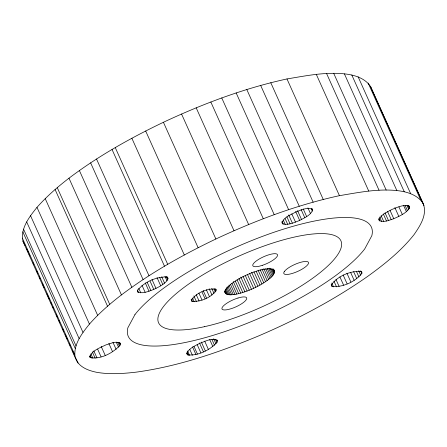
<?xml version="1.0" encoding="UTF-8"?>
<svg xmlns="http://www.w3.org/2000/svg" width="447" height="447" viewBox="0 0 447 447"><rect width="100%" height="100%" fill="white"/><g stroke="black" fill="none" stroke-linecap="round" stroke-linejoin="round"><path stroke-width="0.67" d="M361.858 273.463L361.914 272.173L360.897 271.256C350.197 270.966 337.787 275.894 331.428 284.778L331.512 285.801L332.06 286.398C342.843 287.583 355.013 281.822 361.858 273.463L360.718 270.927M22.35 238.067C22.026 226.154 29.927 216.158 36.984 207.363C46.577 196.524 57.518 186.991 68.983 178.191C98.239 156.07 130.395 138.078 163.423 122.271C203.005 103.765 244.202 88.227 286.98 78.946C305.932 75.8 325.092 71.844 344.402 73.856C354.175 74.845 365.227 78.069 370.697 86.791L423.153 203.514C427.611 214.571 420.141 225.757 414.062 234.614C401.026 251.058 384.493 264.255 367.563 276.469C333.445 300.367 296.355 319.795 258.092 336.144C218.929 352.387 178.347 366.378 136.184 372.144C123.16 373.647 109.901 374.575 96.898 372.351C88.366 370.641 78.616 367.093 75.448 358.153L22.993 241.425L22.35 238.067L74.805 354.789L75.448 358.153M74.805 354.789C74.481 342.877 82.382 332.881 89.445 324.086C99.033 313.246 109.979 303.714 121.444 294.914C150.695 272.793 182.851 254.801 215.879 238.994C255.466 220.488 296.663 204.95 339.435 195.669C358.393 192.523 377.547 188.567 396.863 190.578C406.63 191.567 417.688 194.791 423.153 203.514M224.606 291.667C225.936 295.987 231.585 294.769 234.966 294.411C241.447 293.288 247.672 291.008 253.65 288.304C259.439 285.583 265.105 282.443 269.994 278.28C272.435 276.084 276.252 272.558 273.603 269.072M312.649 209.995L312.229 209.123C306.91 206.961 301.015 210.174 295.97 211.906C291.12 214.761 283.711 216.946 282.063 222.958L282.711 223.841C288.444 225.539 294.389 222.405 299.669 220.427C304.424 217.84 310.699 215.415 312.649 209.995L312.079 208.727M120.159 345.034L120.17 343.257C115.879 340.592 110.303 343.804 105.956 344.883C100.184 347.738 92.579 350.152 89.78 356.455L90.132 357.466C100.262 359.952 113.661 352.644 120.159 345.034L119.019 342.491M167.714 279.699L167.899 277.939L166.245 276.905C155.617 277.028 144.118 282.046 137.514 290.394L137.911 292.126C143.135 293.981 148.823 291.209 153.774 289.41C158.841 286.957 164.407 284.465 167.714 279.699L166.29 276.525M216.929 342.525L217.382 340.972L217.153 340.329C211.532 337.468 204.832 341.648 199.429 343.458C194.853 346.023 188.695 348.358 186.762 353.633L187.539 354.879C198.194 356.013 209.682 350.157 216.929 342.525L215.499 339.351M216.219 290.12L215.817 289.282C207.687 287.846 195.143 293.21 191.383 300.585L191.975 301.334C200.675 302.032 211.487 297.607 216.219 290.12L215.661 288.868M409.251 208.486L409.614 207.503L408.955 205.989C403.077 204.285 397.07 207.531 391.678 209.554C387.108 212.224 380.85 214.381 379.017 219.835L379.363 220.634C383.945 222.824 389.281 220.108 393.773 218.728C399.327 216.158 405.591 213.638 409.251 208.486L407.826 205.313M22.993 241.425L25.261 245.738M274.458 270.977C272.715 267.915 268.323 268.876 265.412 269.06C259.009 270.027 252.857 272.223 246.945 274.81C241.017 277.498 235.234 280.643 230.171 284.767C227.992 286.885 224.31 289.46 225.176 292.936M371.792 89.495L423.963 205.586M368.166 83.058L420.621 199.781M358.125 76.795L410.586 193.517M351.806 75.012L404.267 191.735M408.759 205.598L409.614 207.503M406.999 205.508L408.709 209.319M405.189 205.603L407.468 210.682M344.402 73.856L396.863 190.578M403.529 205.307L406.384 211.649M398.914 206.877L402.334 214.493M394.846 207.559L398.841 216.443M333.708 73.314L386.163 190.036M390.069 210.481L393.773 218.728M326.561 73.47L379.017 190.193M387.527 211.42L391.231 219.667M385.057 212.901L388.477 220.511M383.336 214.018L386.471 220.997M381.112 215.722L383.677 221.427M316.247 74.247L368.702 190.97M379.626 217.018L381.621 221.461M378.754 218.494L379.894 221.03M378.793 219.365L379.363 220.634M286.98 78.946L339.435 195.669M358.723 270.804L360.718 275.246M356.382 271.262L358.947 276.972M270.787 82.729L323.242 199.451M353.633 271.659L356.767 278.637M350.733 272.698L354.153 280.314M346.911 273.201L350.901 282.085M260.674 85.433L313.129 202.156M343.117 274.944L347.107 283.823M311.257 208.615L312.397 211.152M339.893 276.905L343.603 285.152M307.922 207.9L310.486 213.61M335.982 279.448L339.117 286.426M303.25 208.967L306.67 216.583M333.954 281.163L336.518 286.868M301.094 209.503L304.798 217.75M246.805 89.529L299.261 206.251M331.769 283.08L333.479 286.885M331.205 284.499L332.06 286.398M297.557 210.643L301.546 219.522M295.679 211.543L299.669 220.427M291.807 213.895L295.512 222.142M236.167 92.948L288.628 209.671M288.684 214.934L292.388 223.182M286.907 216.823L290.047 223.802M285.085 218.538L287.65 224.249M283.202 219.974L285.203 224.416M282.118 221.572L283.258 224.109M281.856 221.935L282.711 223.841M221.757 97.949L274.218 214.672M210.833 102.011L263.289 218.734M273.419 269.122L274.559 271.659M273.044 269.245L274.469 272.419M272.189 268.815L274.184 273.251M271.43 269.077L273.709 274.156M269.91 268.139L273.05 275.117M268.781 268.518L272.201 276.129M196.188 107.816L248.649 224.539M267.189 268.306L271.178 277.185M265.714 268.764L269.994 278.28M263.797 268.619L268.647 279.403M262.02 269.128L267.15 280.543M260.104 269.642L265.518 281.694M258.064 270.156L263.764 282.845M256.198 271.301L261.903 283.99M253.952 271.793L259.942 285.113M181.555 114.019L234.01 230.741M251.633 272.257L257.902 286.214M249.527 273.324L255.801 287.281M247.375 274.346L253.65 288.304M245.196 275.318L251.471 289.27M243.006 276.229L249.275 290.187M240.816 277.079L247.085 291.036M238.927 278.487L244.917 291.807M237.083 279.816L242.782 292.506M235.29 281.068L240.709 293.12M163.423 122.271L215.879 238.994M233.284 281.593L238.704 293.645M231.937 283.292L236.781 294.076M230.401 284.264L234.966 294.411M228.987 285.136L233.261 294.651M227.981 286.538L231.691 294.785M226.836 287.209L230.255 294.819M226.126 288.41L228.976 294.752M225.579 289.511L227.864 294.584M225.204 290.511L226.914 294.316M224.724 290.779L226.148 293.953M224.712 291.589L225.567 293.489M145.666 130.993L198.122 247.716M214.75 288.762L215.873 291.265M213.929 288.829L215.337 291.952M211.755 288.399L214.007 293.4M209.157 288.734L211.967 294.986M206.346 289.706L209.436 296.584M203.195 290.595L206.564 298.099M201.966 291.919L205.056 298.797M131.854 138.246L184.315 254.974M198.909 293.148L201.999 300.026M216.812 339.703L217.382 340.972M196.244 294.707L199.055 300.96M213.688 338.737L215.968 343.81M193.864 295.92L196.389 301.552M211.951 339.519L214.515 345.224M192.489 298.004L194.177 301.759M209.716 339.569L212.85 346.548M191.417 299.071L192.54 301.574M191.132 299.456L191.975 301.334M204.681 341.139L208.386 349.386M115.253 147.571L167.709 264.3M201.357 342.078L205.346 350.956M199.457 342.95L203.446 351.834M112.029 149.466L164.49 266.188M167.172 276.721L168.033 278.626M197.177 344.637L200.882 352.884M164.993 276.363L166.988 280.805M194.009 346.459L197.429 354.069M161.725 276.81L164.574 283.158M192.506 346.883L195.931 354.493M159.657 277.514L162.797 284.493M189.819 349.515L192.383 355.225M157.026 277.587L160.73 285.834M187.556 350.934L189.55 355.376M187.12 352.074L188.545 355.248M186.684 352.974L187.539 354.879M152.002 279.515L155.992 288.399M96.524 159.009L148.985 275.732M150.069 281.163L153.774 289.41M147.186 282.314L150.89 290.561M145.297 282.968L149.002 291.215M90.624 162.853L143.079 279.576M142.006 285.303L145.141 292.282M138.782 288.393L140.777 292.835M137.374 289.941L138.514 292.478M137.341 290.857L137.911 292.126M79.393 170.542L131.848 287.265M68.983 178.191L121.444 294.914M57.25 187.623L109.705 304.346M55.082 189.483L107.537 306.206M119.83 342.704L120.399 343.972M117.762 342.341L119.472 346.146M116.27 342.123L118.55 347.202M112.957 342.329L116.091 349.308M45.203 198.602L97.658 315.331M108.839 343.408L112.549 351.655M101.19 346.419L105.179 355.304M36.984 207.363L89.445 324.086M97.642 349.191L101.061 356.807M93.825 350.906L96.96 357.885M92.3 351.839L95.155 358.187M30.525 215.655L82.986 332.378M90.914 353.879L92.909 358.315M90.132 355.566L91.272 358.103M89.562 356.198L90.132 357.466M26.669 221.896L79.13 338.619M23.535 229.132L75.996 345.855M22.814 231.831L75.275 348.554M26.44 248.258L28.44 252.695M29.01 253.969L29.865 255.868M33 262.847L33.855 264.753M36.704 271.094L37.844 273.631M39.269 276.805L40.129 278.704M42.409 283.784L44.119 287.589M46.969 293.93L48.108 296.467M48.678 297.736L49.533 299.641M50.958 302.815L51.528 304.083M52.673 306.62L53.528 308.519M56.378 314.867L57.518 317.404M58.943 320.572L59.797 322.477M62.647 328.819L63.787 331.361M65.217 334.529L66.072 336.435M66.642 337.703L67.212 338.971M69.207 343.413L70.062 345.313M72.341 350.392L74.051 354.197M76.051 358.634L78.046 363.076M370.697 86.791L371.507 88.864M134.944 314.61L127.859 327.796A133.262 37.179 -24.2 0 0 222.69 332.283A133.262 37.179 -24.2 0 0 364.724 248.923L371.815 235.737A133.262 37.179 -24.2 0 0 276.984 231.25A133.262 37.179 -24.2 0 0 134.944 314.61M284.337 271.58L284.074 271.938A13.522 3.772 -24.2 0 0 291.69 273.62A13.522 3.772 -24.2 0 0 307.072 265.479L308.24 263.998A13.522 3.772 -24.2 0 0 300.624 262.316A13.522 3.772 -24.2 0 0 285.242 270.463L284.337 271.58M262.249 265.378L259.221 266.233A13.522 3.772 -24.2 0 1 253.561 263.462A13.522 3.772 -24.2 0 1 268.071 255.025L271.1 254.175A13.522 3.772 -24.2 0 1 276.76 256.947A13.522 3.772 -24.2 0 1 262.249 265.378M238 298.026L237.24 298.255A13.522 3.772 -24.2 0 0 222.729 306.687A13.522 3.772 -24.2 0 0 228.389 309.458L231.412 308.609A13.522 3.772 -24.2 0 0 245.928 300.172A13.522 3.772 -24.2 0 0 240.268 297.4L238 298.026M204.374 326.696A99.944 27.882 -24.2 0 0 341.631 244.107A99.944 27.882 -24.2 0 0 203.262 274.609A99.944 27.882 -24.2 0 0 204.374 326.696"/></g></svg>
